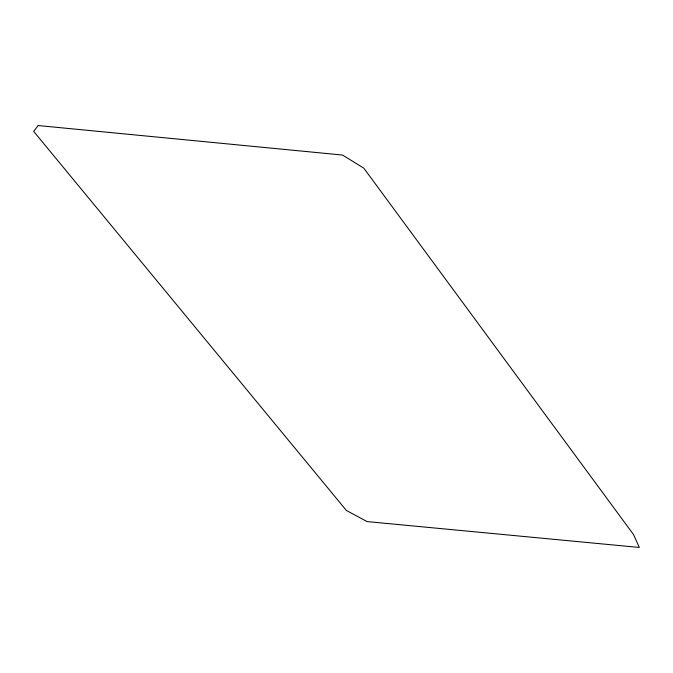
<?xml version="1.0" encoding="UTF-8"?>
<svg xmlns="http://www.w3.org/2000/svg" width="673" height="673" viewBox="0 0 673 673"><rect width="100%" height="100%" fill="white"/><g stroke="black" fill="none" stroke-linecap="round" stroke-linejoin="round"><path stroke-width="1.01" d="M38.201 125.548L33.65 131.37L346.385 510.471L367.079 521.583L639.35 547.452L633.545 534.589L363.765 168.099L342.464 155.042L38.201 125.548"/></g></svg>
